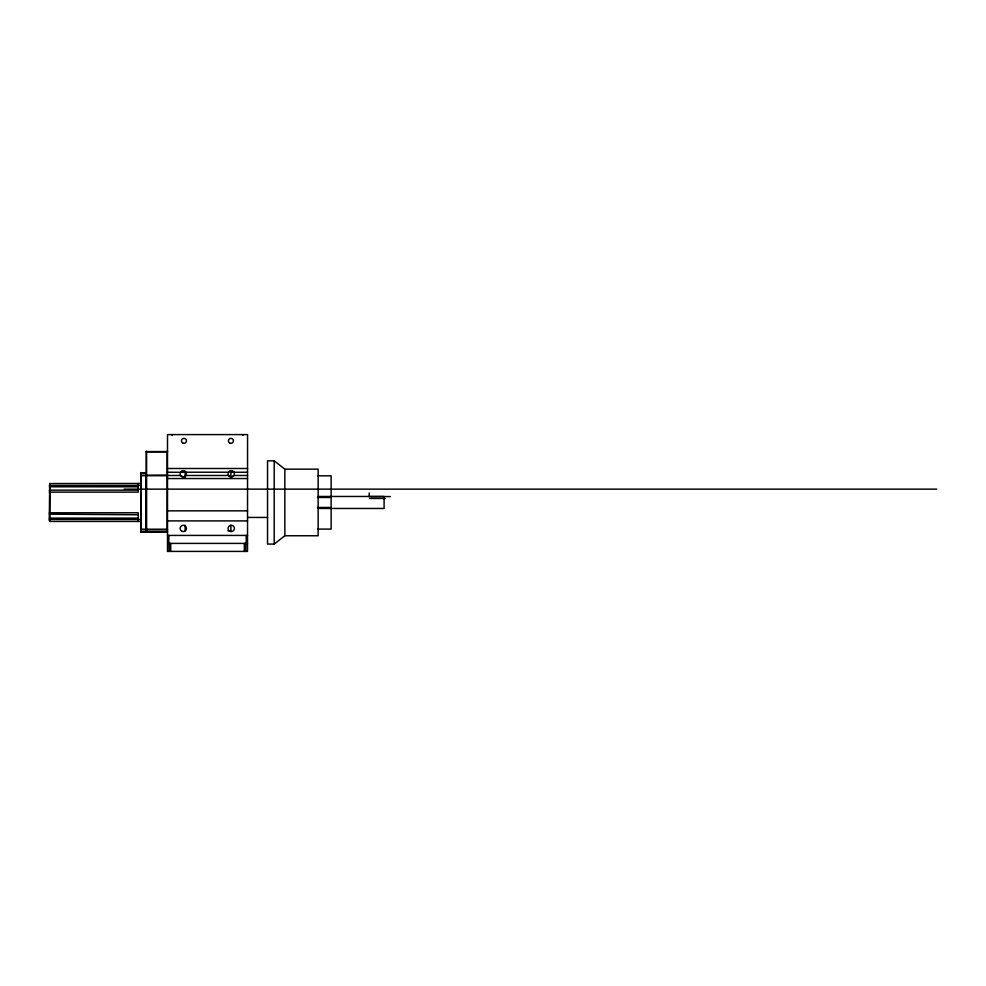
<?xml version="1.0" encoding="UTF-8"?>
<svg xmlns="http://www.w3.org/2000/svg" width="986" height="986" viewBox="0 0 986 986"><rect width="100%" height="100%" fill="white"/><g stroke="black" fill="none" stroke-linecap="round" stroke-linejoin="round"><path stroke-width="1.48" d="M49.3 490.806L49.966 490.141L138.213 490.141M180.561 472.22L183.297 470.655L186.021 472.22L228.518 472.22L231.427 470.667L233.978 472.22M167.509 451.576L146.199 451.576L146.199 532.046L167.509 532.021M146.199 472.824L140.875 472.824L140.875 532.046M141.208 529.63L146.199 529.913M140.875 532.095L146.199 532.095M274.194 544.075L284.855 535.755L318.145 535.755L318.145 469.163L284.855 469.163L274.194 460.832L267.539 460.832L267.539 544.075L274.194 544.075L274.194 460.832M146.199 451.847L167.509 451.847M140.875 473.12L146.199 473.12M167.509 529.864L146.199 529.864M167.509 531.75L140.875 531.799M140.875 483.473L49.682 483.547L49.3 520.731L49.966 521.434L140.875 521.434M167.509 468.498L247.56 468.498M167.509 472.22L185.158 472.319M230.909 472.319L247.56 472.22M167.509 475.486L180.598 475.486L183.297 476.977L185.984 475.486L228.555 475.486L231.242 476.977L233.929 475.486L247.56 475.486M140.875 475.708L167.509 475.708M317.517 475.819L331.136 475.819L331.136 497.129M167.509 478.543L247.56 478.543M49.386 485.469L140.875 485.469M49.386 486.801L138.213 486.801M124.224 489.142L936.7 489.142M49.386 492.137L138.213 492.137L138.213 483.497M318.145 496.463L384.084 496.463L384.084 508.456L318.145 508.456M390.333 496.574L369.22 496.574L369.22 492.963M317.517 497.462L331.136 497.462L331.136 507.457L317.517 507.457M369.602 498.46L385.193 498.46M167.509 510.847L247.56 510.847M49.386 512.782L138.213 512.782L138.213 521.409M138.213 514.778L49.3 514.162M247.56 517.44L267.539 517.44M49.386 518.106L138.213 518.106M49.386 519.437L140.875 519.437M167.509 520.904L247.56 520.904M140.875 529.211L167.509 529.211M317.517 529.1L331.136 529.1L331.136 507.79M227.865 530.764L230.909 530.764L230.909 525.168M167.509 535.423L247.56 535.423M167.546 543.409L247.523 543.409M167.546 551.408L247.523 551.408L247.56 434.592L167.509 434.592L167.509 551.408M167.509 475.042L141.208 475.289M284.855 469.163L284.855 535.755M247.166 543.409L247.166 551.408M246.229 535.423L246.229 543.409M245.28 543.409L245.28 551.408M244.343 543.409L244.343 551.408M242.901 434.678L242.901 435.331M230.909 471.838L230.909 478.469M185.158 471.838L185.158 477.323M185.158 525.168L185.158 530.764M172.168 434.678L172.168 435.331M170.726 543.409L170.726 551.408M169.777 543.409L169.777 551.408M168.84 535.423L168.84 543.409M167.903 543.409L167.903 551.408M167.115 451.218L167.115 532.391M146.594 451.218L146.594 532.391M145.866 472.528L145.866 532.391M141.208 472.528L141.208 532.391M49.966 483.497L49.966 521.409M181.707 531.171A3.168 3.168 0 0 0 186.453 528.434A3.168 3.168 0 0 0 181.707 525.686A3.168 3.168 0 0 0 181.707 531.171M229.664 531.171A3.168 3.168 0 0 0 234.409 528.434A3.168 3.168 0 0 0 229.664 525.686A3.168 3.168 0 0 0 229.664 531.171M229.627 476.546A3.168 3.168 0 0 0 234.409 473.859A3.168 3.168 0 0 0 229.689 471.061A3.168 3.168 0 0 0 229.627 476.546M181.707 476.558A3.168 3.168 0 0 0 186.453 473.822A3.168 3.168 0 0 0 181.707 471.086A3.168 3.168 0 0 0 181.707 476.558M182.706 443.022A2.502 2.502 0 0 0 186.453 440.853A2.502 2.502 0 0 0 182.706 438.696A2.502 2.502 0 0 0 182.706 443.022M229.664 443.022A2.502 2.502 0 0 0 233.411 440.853A2.502 2.502 0 0 0 229.664 438.696A2.502 2.502 0 0 0 229.664 443.022"/></g></svg>
